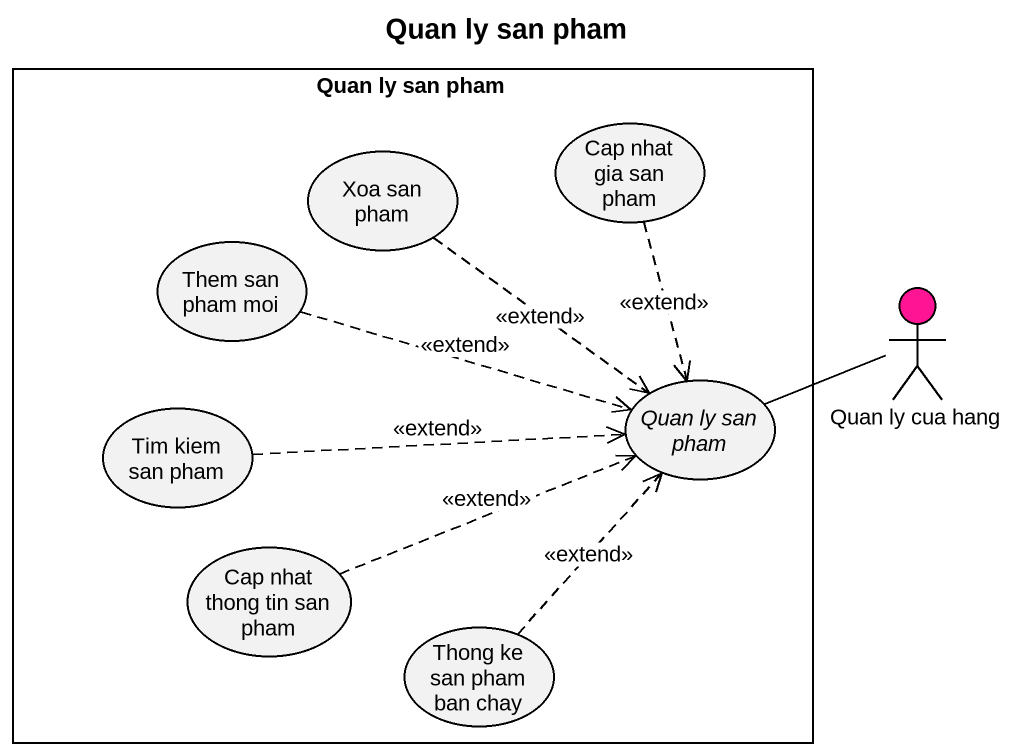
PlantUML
@startuml
title Quan ly san pham
rectangle "Quan ly san pham" as Quan_ly_san_pham {
  usecase "Xoa san pham" as Xoa_san_pham
  usecase "Cap nhat gia san pham" as Cap_nhat_gia_san_pham
  usecase "Them san pham moi" as Them_san_pham_moi
  usecase "Quan ly san pham" as Quan_ly_san_pham_2
  usecase "Tim kiem san pham" as Tim_kiem_san_pham
  usecase "Cap nhat thong tin san pham" as Cap_nhat_thong_tin_san_pham
  usecase "Thong ke san pham ban chay" as Thong_ke_san_pham_ban_chay
}
actor "Quan ly cua hang" as Quan_ly_cua_hang #FF1493
Xoa_san_pham ..> Quan_ly_san_pham_2 : <<extend>>
Cap_nhat_gia_san_pham ..> Quan_ly_san_pham_2 : <<extend>>
Them_san_pham_moi .right.> Quan_ly_san_pham_2 : <<extend>>
Quan_ly_cua_hang -left- Quan_ly_san_pham_2
Tim_kiem_san_pham .right.> Quan_ly_san_pham_2 : <<extend>>
Cap_nhat_thong_tin_san_pham .right.> Quan_ly_san_pham_2 : <<extend>>
Thong_ke_san_pham_ban_chay .up.> Quan_ly_san_pham_2 : <<extend>>
@enduml
